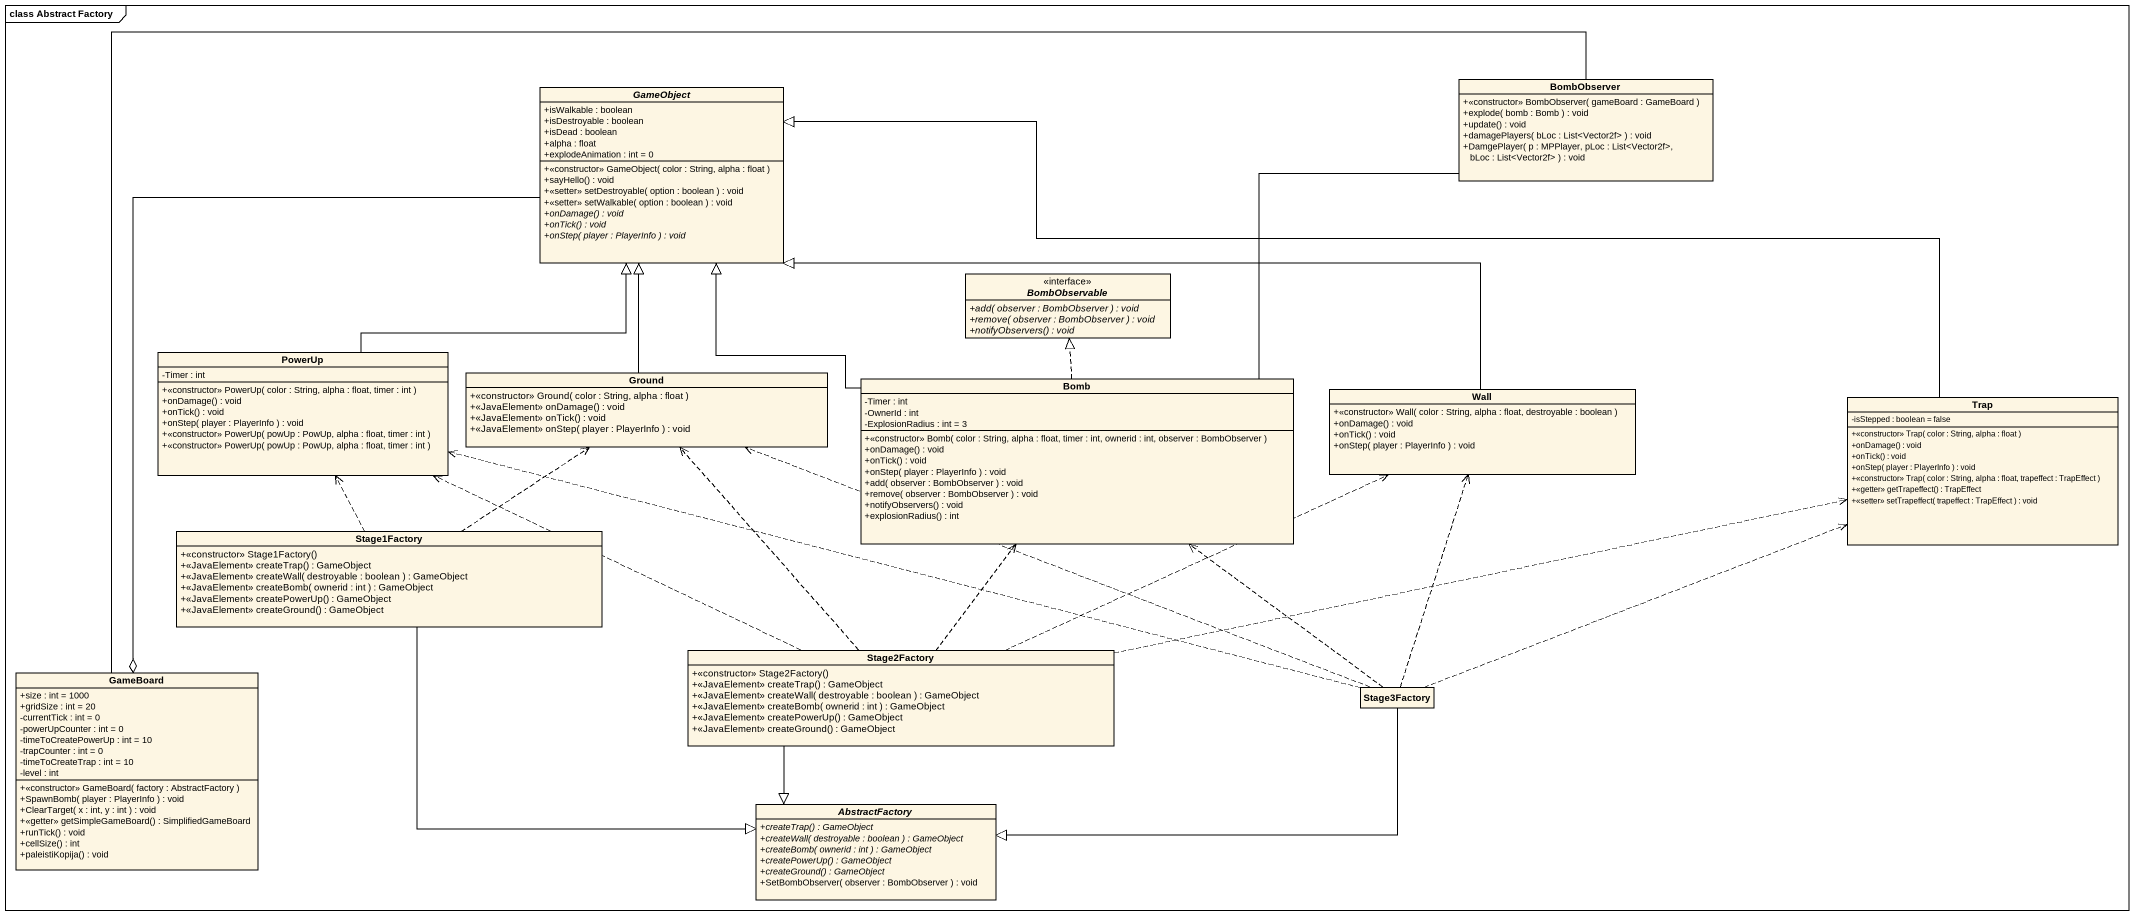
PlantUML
@startuml
mainframe class Abstract Factory
hide circle
hide empty members
skinparam classAttributeIconSize 0
abstract class GameObject {
  +isWalkable : boolean
  +isDestroyable : boolean
  +isDead : boolean
  +alpha : float
  +explodeAnimation : int = 0
  +<<constructor>> GameObject( color : String, alpha : float )
  +sayHello() : void
  +<<setter>> setDestroyable( option : boolean ) : void
  +<<setter>> setWalkable( option : boolean ) : void
  {abstract} +onDamage() : void
  {abstract} +onTick() : void
  {abstract} +onStep( player : PlayerInfo ) : void
}
class BombObserver {
  +<<constructor>> BombObserver( gameBoard : GameBoard )
  +explode( bomb : Bomb ) : void
  +update() : void
  +damagePlayers( bLoc : List<Vector2f> ) : void
  +DamgePlayer( p : MPPlayer, pLoc : List<Vector2f>, bLoc : List<Vector2f> ) : void
}
interface BombObservable {
  {abstract} +add( observer : BombObserver ) : void
  {abstract} +remove( observer : BombObserver ) : void
  {abstract} +notifyObservers() : void
}
class PowerUp {
  -Timer : int
  +<<constructor>> PowerUp( color : String, alpha : float, timer : int )
  +onDamage() : void
  +onTick() : void
  +onStep( player : PlayerInfo ) : void
  +<<constructor>> PowerUp( powUp : PowUp, alpha : float, timer : int )
  +<<constructor>> PowerUp( powUp : PowUp, alpha : float, timer : int )
}
class Ground {
  +<<constructor>> Ground( color : String, alpha : float )
  +<<JavaElement>> onDamage() : void
  +<<JavaElement>> onTick() : void
  +<<JavaElement>> onStep( player : PlayerInfo ) : void
}
class Bomb {
  -Timer : int
  -OwnerId : int
  -ExplosionRadius : int = 3
  +<<constructor>> Bomb( color : String, alpha : float, timer : int, ownerid : int, observer : BombObserver )
  +onDamage() : void
  +onTick() : void
  +onStep( player : PlayerInfo ) : void
  +add( observer : BombObserver ) : void
  +remove( observer : BombObserver ) : void
  +notifyObservers() : void
  +explosionRadius() : int
}
class Wall {
  +<<constructor>> Wall( color : String, alpha : float, destroyable : boolean )
  +onDamage() : void
  +onTick() : void
  +onStep( player : PlayerInfo ) : void
}
class Trap {
  -isStepped : boolean = false
  +<<constructor>> Trap( color : String, alpha : float )
  +onDamage() : void
  +onTick() : void
  +onStep( player : PlayerInfo ) : void
  +<<constructor>> Trap( color : String, alpha : float, trapeffect : TrapEffect )
  +<<getter>> getTrapeffect() : TrapEffect
  +<<setter>> setTrapeffect( trapeffect : TrapEffect ) : void
}
class Stage1Factory {
  +<<constructor>> Stage1Factory()
  +<<JavaElement>> createTrap() : GameObject
  +<<JavaElement>> createWall( destroyable : boolean ) : GameObject
  +<<JavaElement>> createBomb( ownerid : int ) : GameObject
  +<<JavaElement>> createPowerUp() : GameObject
  +<<JavaElement>> createGround() : GameObject
}
class Stage2Factory {
  +<<constructor>> Stage2Factory()
  +<<JavaElement>> createTrap() : GameObject
  +<<JavaElement>> createWall( destroyable : boolean ) : GameObject
  +<<JavaElement>> createBomb( ownerid : int ) : GameObject
  +<<JavaElement>> createPowerUp() : GameObject
  +<<JavaElement>> createGround() : GameObject
}
class GameBoard {
  +size : int = 1000
  +gridSize : int = 20
  -currentTick : int = 0
  -powerUpCounter : int = 0
  -timeToCreatePowerUp : int = 10
  -trapCounter : int = 0
  -timeToCreateTrap : int = 10
  -level : int
  +<<constructor>> GameBoard( factory : AbstractFactory )
  +SpawnBomb( player : PlayerInfo ) : void
  +ClearTarget( x : int, y : int ) : void
  +<<getter>> getSimpleGameBoard() : SimplifiedGameBoard
  +runTick() : void
  +cellSize() : int
  +paleistiKopija() : void
}
class Stage3Factory
abstract class AbstractFactory {
  {abstract} +createTrap() : GameObject
  {abstract} +createWall( destroyable : boolean ) : GameObject
  {abstract} +createBomb( ownerid : int ) : GameObject
  {abstract} +createPowerUp() : GameObject
  {abstract} +createGround() : GameObject
  +SetBombObserver( observer : BombObserver ) : void
}
BombObserver -- Bomb
PowerUp -up-|> GameObject
Ground -up-|> GameObject
Bomb -up-|> GameObject
Bomb .up.|> BombObservable
Wall -left-|> GameObject
Trap -left-|> GameObject
Stage1Factory .up.> PowerUp
Stage1Factory .up.> Ground
Stage1Factory -right-|> AbstractFactory
Stage2Factory .left.> PowerUp
Stage2Factory .up.> Ground
Stage2Factory .up.> Bomb
Stage2Factory .right.> Wall
Stage2Factory .right.> Trap
Stage2Factory --|> AbstractFactory
GameBoard o-up- GameObject
GameBoard -right- BombObserver
Stage3Factory .left.> PowerUp
Stage3Factory .left.> Ground
Stage3Factory .up.> Bomb
Stage3Factory .up.> Wall
Stage3Factory .right.> Trap
Stage3Factory -left-|> AbstractFactory
@enduml
